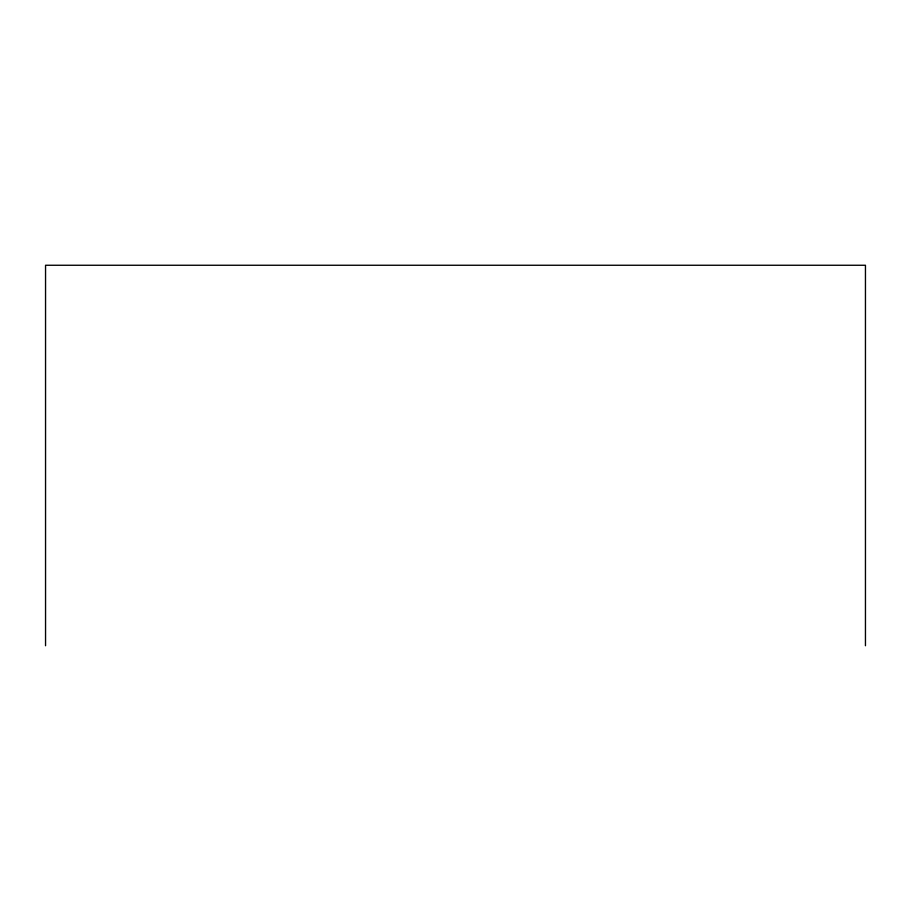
<?xml version="1.0" encoding="UTF-8"?>
<svg xmlns="http://www.w3.org/2000/svg" width="911" height="911" viewBox="0 0 911 911"><rect width="100%" height="100%" fill="white"/><g stroke="black" fill="none" stroke-linecap="round" stroke-linejoin="round"><path stroke-width="1.37" d="M865.45 645.74L865.45 265.26L45.55 265.26L45.55 645.74"/></g></svg>
